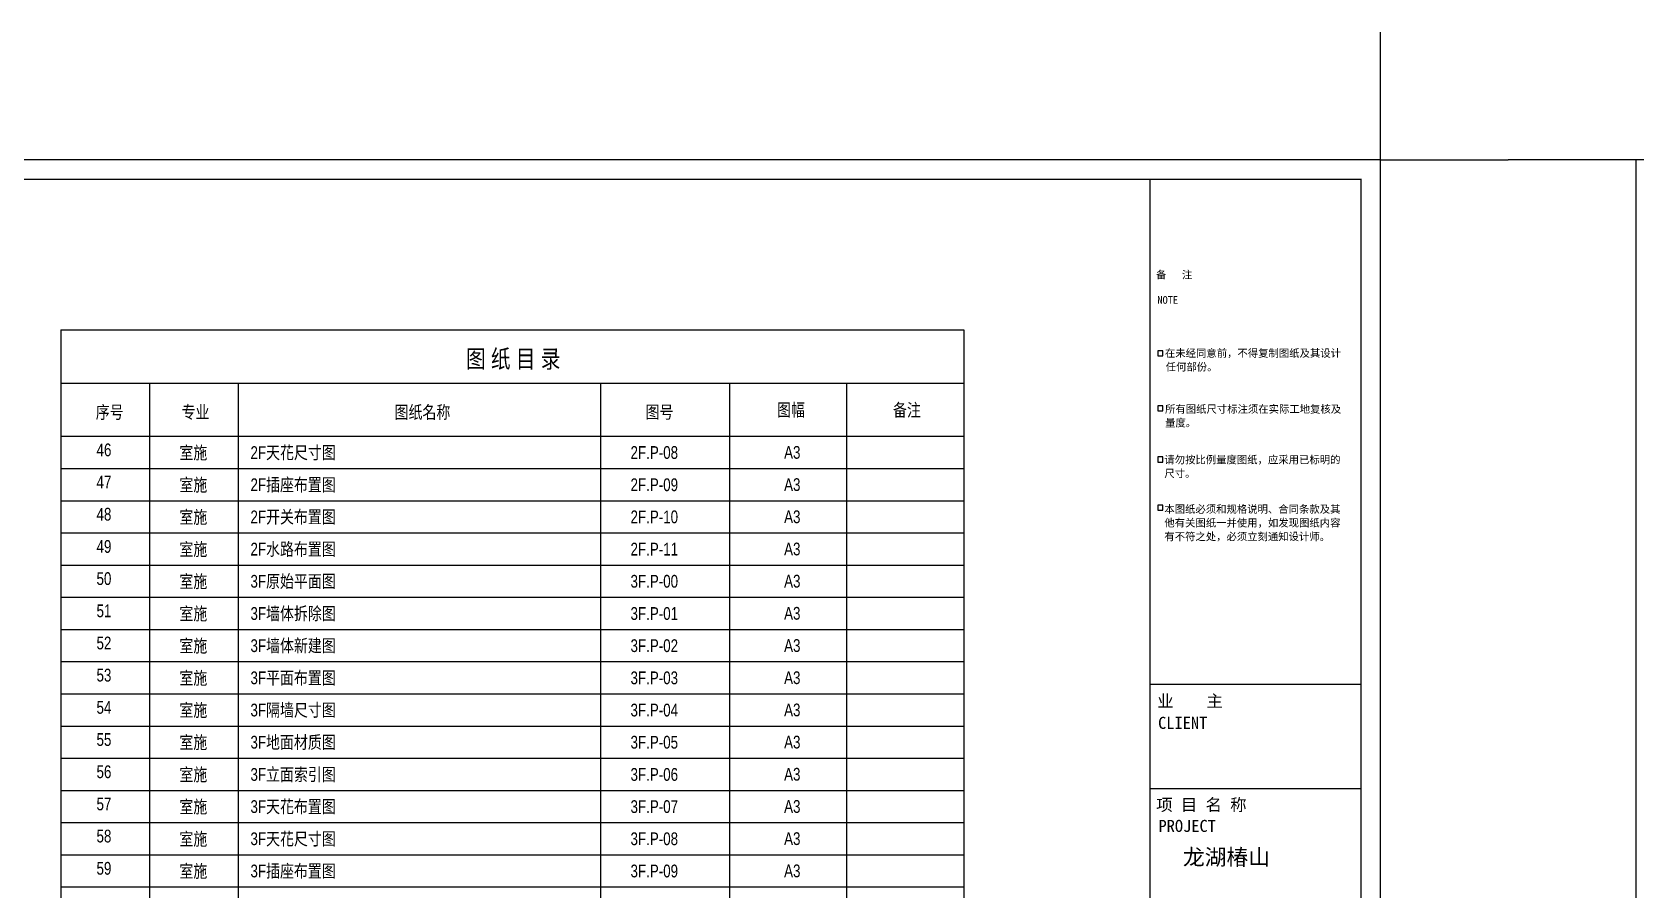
# Paper-space layout 'Layout1' of a CAD drawing. Extents: x -33 to 1767, y -6 to 331.
# Drawn here: x 615.8 to 867.1, y 196.4 to 330.9 of the extents above; entities that cross this region are included whole.
import ezdxf

# ---------------------------------------------------------------- set-up
doc = ezdxf.new("R2010")
doc.units = 0
doc.header["$LTSCALE"] = 10
doc.header["$MEASUREMENT"] = 0
doc.layers.add('图框', color=7, linetype='Continuous')
doc.layers.add('平面家具(活动)', color=134, linetype='Continuous')
doc.styles.add('PDC DIM', font='PMingLiU-ExtB.ttf', dxfattribs={"width": 0.8})
doc.styles.add('图框黑体', font='simhei.ttf')

# ---------------------------------------------------------------- blocks, each defined once
blk = doc.blocks.new('A$C2F647F21')
at = {"layer": '图框'}
for p, q in [((440, 316.97), (440, 336.97)), ((20, 316.97), (0, 316.97)), ((440, 316.97), (460, 316.97)), ((403.87, 234.79), (436.92, 234.79)), ((403.87, 218.43), (436.92, 218.43))]:
    blk.add_line(p, q, dxfattribs=at)
for points in [[(440, 20), (440, 316.97), (20, 316.97), (20, 20)], [(436.93, 23.07), (36.61, 23.07), (36.6, 313.9), (436.92, 313.9)], [(405.08, 286.24), (405.87, 286.24), (405.87, 287.03), (405.08, 287.03)], [(405.08, 277.62), (405.87, 277.62), (405.87, 278.4), (405.08, 278.4)], [(405.08, 269.6), (405.87, 269.6), (405.87, 270.39), (405.08, 270.39)], [(405.08, 262.08), (405.87, 262.08), (405.87, 262.86), (405.08, 262.86)]]:
    blk.add_lwpolyline(points, close=True, dxfattribs=at)
at = {"layer": '图框', "const_width": 0.203}
blk.add_lwpolyline([(403.87, 313.9), (436.92, 313.9), (436.93, 23.07), (403.88, 23.07)], close=True, dxfattribs=at)
at = {"layer": '图框', "style": '图框黑体'}
for s, height, p in [('备   注', 1.19, (404.82, 298.34)), ('NOTE', 1.19, (405.03, 294.4)), ('在未经同意前，不得复制图纸及其设计', 1.1898, (406.21, 286.06)), ('任何部份。', 1.19, (406.33, 283.91)), ('所有图纸尺寸标注须在实际工地复核及', 1.1898, (406.23, 277.3)), ('量度。', 1.19, (406.23, 275.15)), ('请勿按比例量度图纸，应采用已标明的', 1.1898, (406.12, 269.37)), ('尺寸。', 1.19, (406.12, 267.22)), ('本图纸必须和规格说明、合同条款及其', 1.1898, (406.12, 261.62)), ('他有关图纸一并使用，如发现图纸内容', 1.1898, (406.12, 259.47)), ('有不符之处，必须立刻通知设计师。', 1.1898, (406.12, 257.32)), ('业    主', 1.889, (405, 231.2)), ('CLIENT', 1.889, (405.14, 227.78)), ('项 目 名 称', 1.889, (404.84, 214.94)), ('PROJECT', 1.889, (405.2, 211.63))]:
    blk.add_text(s, height=height, dxfattribs=at).set_placement(p)
at = {"layer": '图框', "style": 'PDC DIM'}
for tag, p, height in [('CLIENT', (412, 222.8), 2.83), ('PROJECT', (405.4, 206.44), 2.83), ('SCALE', (420.59, 145.41), 2.12), ('DATE', (420.59, 135.26), 2.12), ('DRAWINGTITLE', (405.71, 114.29), 2.83), ('SHEETNO', (411.05, 86.09), 2.83)]:
    blk.add_attdef(tag, p, '', height=height, dxfattribs=at)

psp = doc.layouts.get("Layout1")

# ---------------------------------------------------------------- linework, layer by layer
at = {"lineweight": -3}
for p, q in [((620.32, 284.22), (620.32, 40.53)), ((620.32, 284.22), (761.77, 284.22)), ((761.77, 284.22), (761.77, 40.53)), ((620.32, 275.86), (761.77, 275.86)), ((634.23, 275.86), (634.23, 40.53)), ((648.13, 275.86), (648.13, 40.53)), ((704.86, 275.86), (704.86, 40.53)), ((725.08, 275.86), (725.08, 40.53)), ((743.42, 275.86), (743.42, 40.53)), ((620.32, 267.51), (761.77, 267.51)), ((620.32, 262.46), (761.77, 262.46)), ((620.32, 257.42), (761.77, 257.42)), ((620.32, 252.38), (761.77, 252.38)), ((620.32, 247.33), (761.77, 247.33)), ((620.32, 242.29), (761.77, 242.29)), ((620.32, 237.24), (761.77, 237.24)), ((620.32, 232.2), (761.77, 232.2)), ((620.32, 227.16), (761.77, 227.16)), ((620.32, 222.11), (761.77, 222.11)), ((620.32, 217.07), (761.77, 217.07)), ((620.32, 212.02), (761.77, 212.02)), ((620.32, 206.98), (761.77, 206.98)), ((620.32, 201.94), (761.77, 201.94)), ((620.32, 196.89), (761.77, 196.89))]:
    psp.add_line(p, q, dxfattribs=at)

# ---------------------------------------------------------------- block references
at = {"layer": '平面家具(活动)', "linetype": 'ByBlock'}
ref = psp.add_blockref('A$C2F647F21', (387.09, -6.12), dxfattribs=at)
ref.add_attrib('PROJECT', '    龙湖椿山', (792.49, 200.32), dxfattribs={"layer": '图框', "height": 2.5, "style": 'PDC DIM'})
psp.add_blockref('A$C2F647F21', (847.09, -6.12), dxfattribs=at)

# ---------------------------------------------------------------- texts
at = {"color": 7, "style": 'PDC DIM', "width": 0.8}
for s, height, p in [('图 纸 目 录', 2.828, (683.79, 278.24)), ('序号', 2, (625.8, 270.29)), ('专业', 2, (639.25, 270.31)), ('图纸名称', 2, (672.62, 270.29)), ('图号', 2, (711.94, 270.31)), ('图幅', 2, (732.53, 270.66)), ('备注', 2, (750.71, 270.63)), ('室施', 2, (638.91, 263.94)), ('A3', 2, (733.64, 263.99)), ('室施', 2, (638.91, 258.9)), ('A3', 2, (733.64, 258.94)), ('室施', 2, (638.91, 253.85)), ('A3', 2, (733.64, 253.9)), ('室施', 2, (638.91, 248.81)), ('A3', 2, (733.64, 248.85)), ('室施', 2, (638.91, 243.77)), ('A3', 2, (733.64, 243.81)), ('室施', 2, (638.91, 238.72)), ('A3', 2, (733.64, 238.77)), ('室施', 2, (638.91, 233.68)), ('A3', 2, (733.64, 233.72)), ('室施', 2, (638.91, 228.63)), ('A3', 2, (733.64, 228.68)), ('室施', 2, (638.91, 223.59)), ('A3', 2, (733.64, 223.63)), ('室施', 2, (638.91, 218.55)), ('A3', 2, (733.64, 218.59)), ('室施', 2, (638.91, 213.5)), ('A3', 2, (733.64, 213.55)), ('室施', 2, (638.91, 208.46)), ('A3', 2, (733.64, 208.5)), ('室施', 2, (638.91, 203.41)), ('A3', 2, (733.64, 203.46)), ('室施', 2, (638.91, 198.37)), ('A3', 2, (733.64, 198.41))]:
    psp.add_text(s, height=height, dxfattribs=at).set_placement(p)
at = {"lineweight": -3, "style": 'PDC DIM', "width": 0.8}
for s, p in [('46', (625.92, 264.38)), ('47', (625.92, 259.34)), ('48', (625.92, 254.3)), ('49', (625.92, 249.25)), ('50', (625.92, 244.21)), ('51', (625.92, 239.16)), ('52', (625.92, 234.12)), ('53', (625.92, 229.08)), ('54', (625.92, 224.03)), ('55', (625.92, 218.99)), ('56', (625.92, 213.94)), ('57', (625.92, 208.9)), ('58', (625.92, 203.86)), ('59', (625.92, 198.81))]:
    psp.add_text(s, height=2, dxfattribs=at).set_placement(p)
at = {"style": 'PDC DIM', "width": 0.8}
for s, p in [('2F天花尺寸图', (650.04, 263.96)), ('2F.P-08', (709.58, 263.97)), ('2F插座布置图', (650.04, 258.92)), ('2F.P-09', (709.58, 258.92)), ('2F开关布置图', (650.04, 253.88)), ('2F.P-10', (709.58, 253.88)), ('2F水路布置图', (650.04, 248.83)), ('2F.P-11', (709.58, 248.83)), ('3F原始平面图', (650.04, 243.79)), ('3F.P-00', (709.58, 243.79)), ('3F墙体拆除图', (650.04, 238.74)), ('3F.P-01', (709.58, 238.74)), ('3F墙体新建图', (650.04, 233.7)), ('3F.P-02', (709.58, 233.7)), ('3F平面布置图', (650.04, 228.66)), ('3F.P-03', (709.58, 228.66)), ('3F隔墙尺寸图', (650.04, 223.61)), ('3F.P-04', (709.58, 223.61)), ('3F地面材质图', (650.04, 218.57)), ('3F.P-05', (709.58, 218.57)), ('3F立面索引图', (650.04, 213.52)), ('3F.P-06', (709.58, 213.52)), ('3F天花布置图', (650.04, 208.48)), ('3F.P-07', (709.58, 208.48)), ('3F天花尺寸图', (650.04, 203.44)), ('3F.P-08', (709.58, 203.44)), ('3F插座布置图', (650.04, 198.39)), ('3F.P-09', (709.58, 198.39))]:
    psp.add_text(s, height=2, dxfattribs=at).set_placement(p)

doc.saveas('drawing.dxf')
